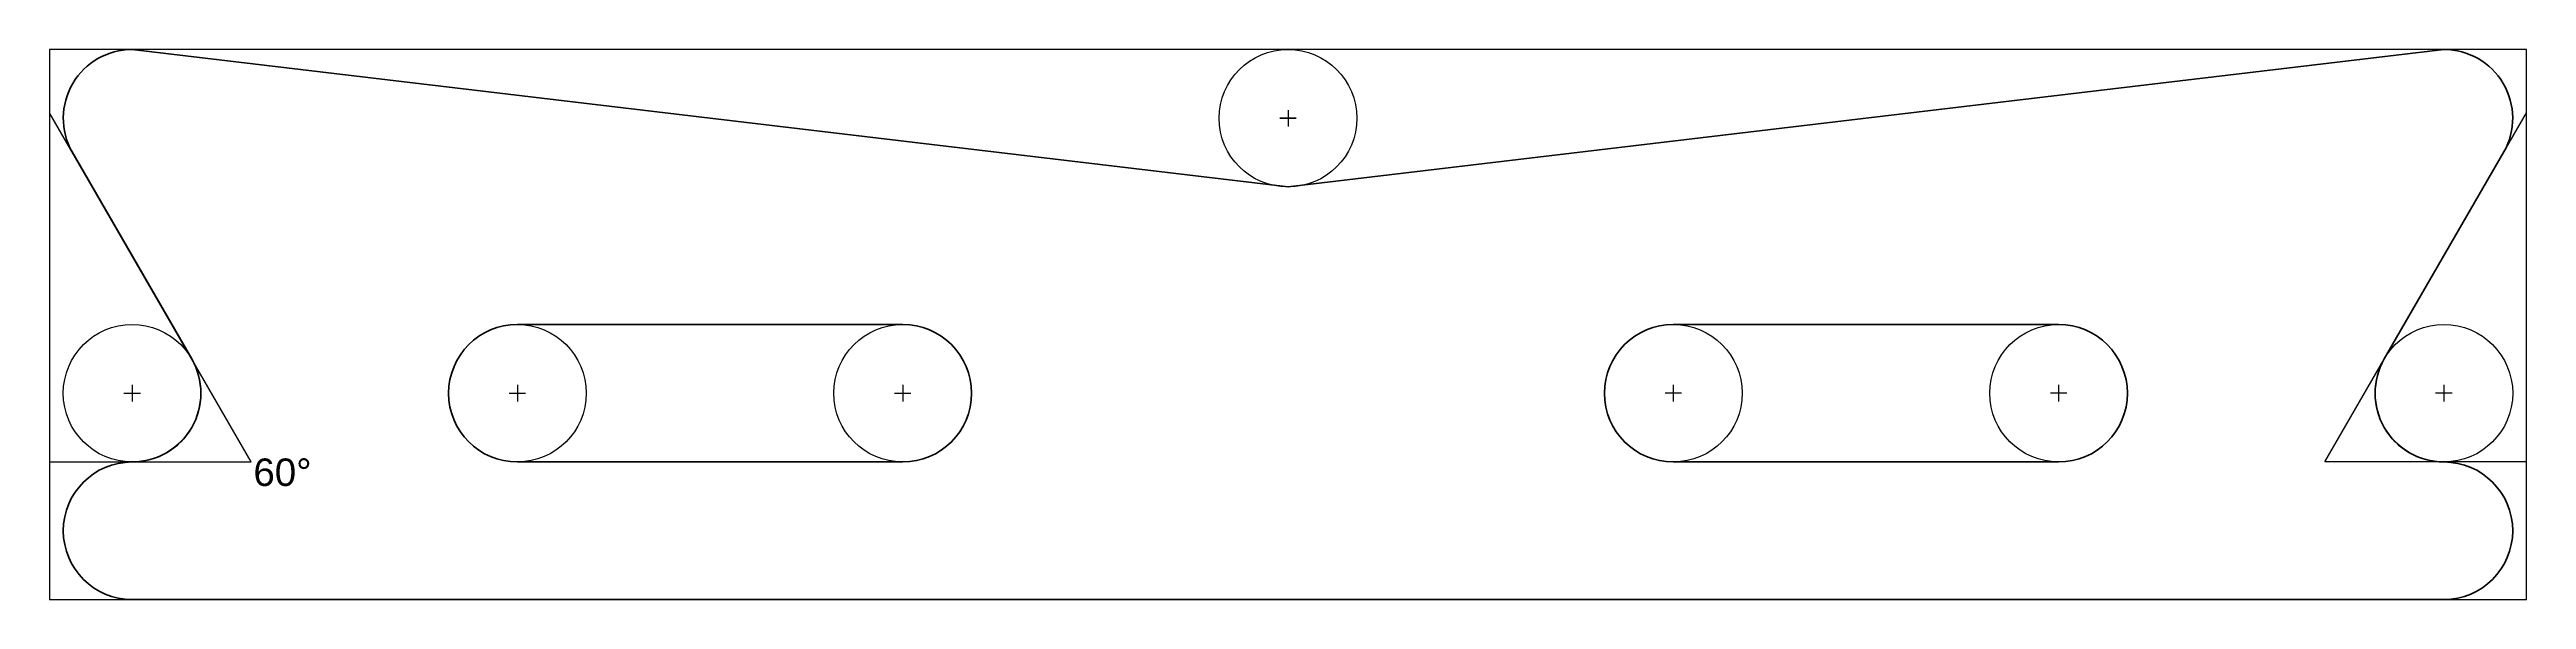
# Model space of a CAD drawing. Header units: millimetres. Extents: x -225 to 225, y 0 to 100.
import ezdxf

# ---------------------------------------------------------------- set-up
doc = ezdxf.new("R2010")
doc.units = ezdxf.units.MM
doc.header["$MEASUREMENT"] = 0
doc.layers.get('0').update_dxf_attribs({"color": 178, "lineweight": 100, "true_color": 0x000000})
for name, color, linetype, lineweight, true_color in [('board', 4, 'Continuous', 25, 0x00ffff), ('dimensions', 253, 'Continuous', 25, 0xa0a0a4), ('drillholes', 6, 'Continuous', 25, 0xff00ff), ('reference', 3, 'Continuous', 25, 0x00ff00)]:
    doc.layers.add(name, color=color, linetype=linetype, lineweight=lineweight, true_color=true_color)
doc.styles.add('textstyle11', font='')
doc.styles.get('textstyle11').set_extended_font_data('Arial')

msp = doc.modelspace()

# ---------------------------------------------------------------- linework, layer by layer
for p, q in [((-220.91, 81.4), (-199.17, 43.75)), ((220.91, 81.4), (199.17, 43.75)), ((-140, 50), (-70, 50)), ((140, 50), (70, 50)), ((-200, 45), (-200, 45)), ((-200, 45), (-200, 45)), ((-200, 45), (-200, 45)), ((200, 45), (200, 45)), ((200, 45), (200, 45)), ((200, 45), (200, 45)), ((-140, 25), (-70, 25)), ((140, 25), (70, 25))]:
    msp.add_line(p, q)
at = {"flags": 128}
for points in [[(-210, 100), (0, 75)], [(210, 100), (0, 75)], [(0, 0), (-210, 0)], [(0, 0), (210, 0)]]:
    msp.add_lwpolyline(points, dxfattribs=at)
for centre, start, end in [((-210, 87.5), 90, 209.2328), ((210, 87.5), 330.7672, 90), ((-140, 37.5), 90, 270), ((-70, 37.5), 270, 90), ((70, 37.5), 90, 270), ((140, 37.5), 270, 90), ((-210, 37.5), 270, 30), ((210, 37.5), 150, 270), ((-210, 12.5), 90, 270), ((210, 12.5), 270, 90)]:
    msp.add_arc(centre, 12.5, start, end)
at = {"layer": 'board', "flags": 128}
msp.add_lwpolyline([(-225, 0), (225, 0), (225, 100), (-225, 100)], close=True, dxfattribs=at)
at = {"layer": 'drillholes'}
for centre in [(0, 87.5), (0, 87.5), (-210, 37.5), (-140, 37.5), (-70, 37.5), (70, 37.5), (140, 37.5), (210, 37.5)]:
    msp.add_circle(centre, 12.5, dxfattribs=at)
at = {"layer": 'reference'}
for p, q in [((-188.35, 25), (-225, 88.48)), ((1.5, 87.5), (-1.5, 87.5)), ((-1.5, 87.5), (1.5, 87.5)), ((0, 89), (0, 86)), ((0, 89), (0, 86)), ((188.35, 25), (225, 88.48)), ((-211.5, 37.5), (-208.5, 37.5)), ((-210, 39), (-210, 36)), ((-141.5, 37.5), (-138.5, 37.5)), ((-140, 39), (-140, 36)), ((-71.5, 37.5), (-68.5, 37.5)), ((-70, 39), (-70, 36)), ((71.5, 37.5), (68.5, 37.5)), ((70, 39), (70, 36)), ((141.5, 37.5), (138.5, 37.5)), ((140, 39), (140, 36)), ((211.5, 37.5), (208.5, 37.5)), ((210, 39), (210, 36)), ((-225, 25), (-188.35, 25)), ((225, 25), (188.35, 25))]:
    msp.add_line(p, q, dxfattribs=at)

# ---------------------------------------------------------------- texts
at = {"layer": 'dimensions', "insert": (-182.68, 25.64), "char_height": 0.4694, "attachment_point": 2, "style": 'textstyle11'}
msp.add_mtext('\\H5.00001;60%%d', dxfattribs=at)

doc.saveas('drawing.dxf')
